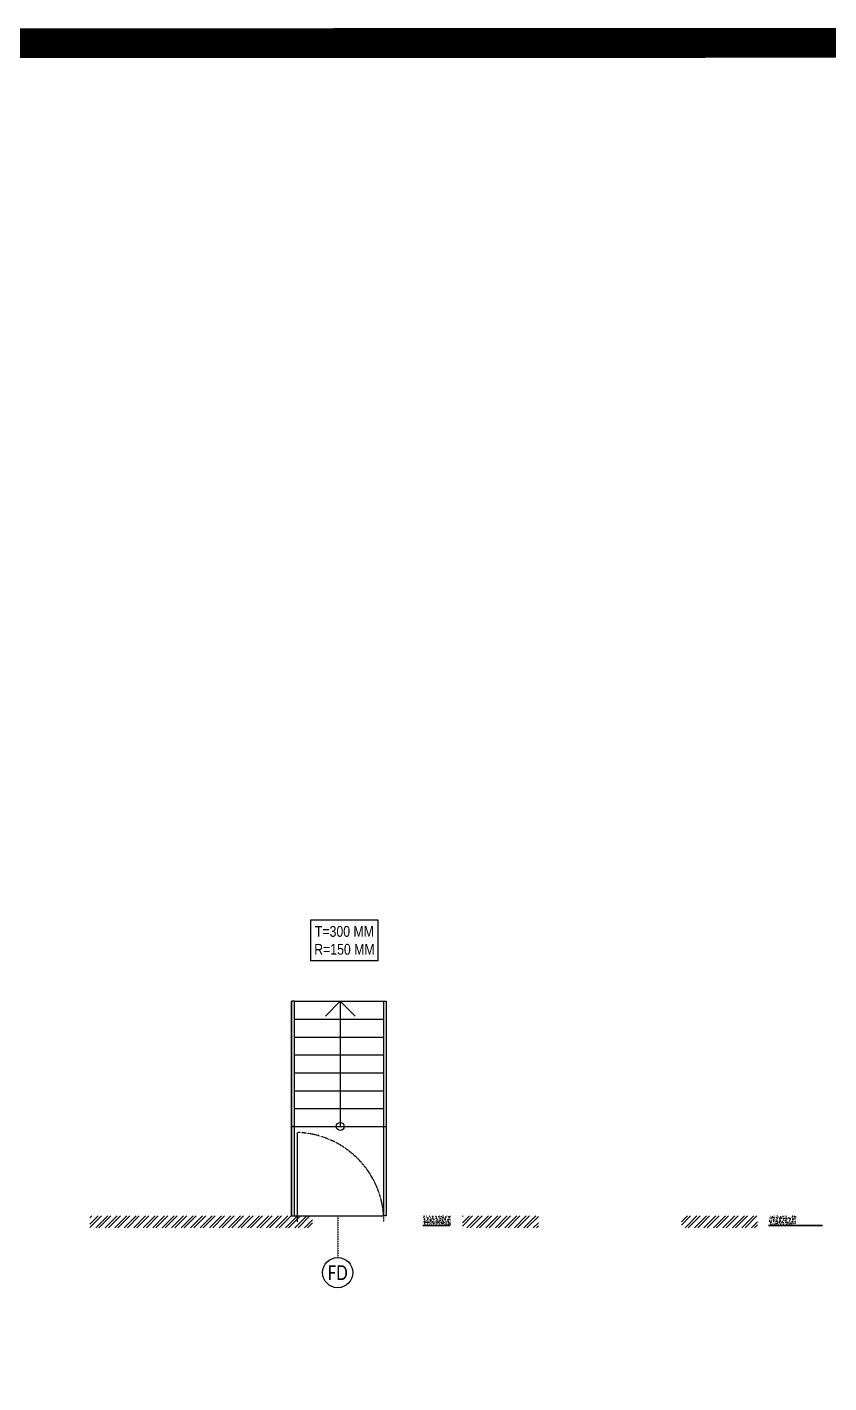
# Model space of a CAD drawing. Header units: feet. Extents: x -99009 to 3252343, y -11094690 to 9035152.
# Drawn here: x 1646368 to 1659821, y -1052251 to -1029502 of the extents above; entities that cross this region are included whole.
import ezdxf

# ---------------------------------------------------------------- set-up
doc = ezdxf.new("R2010")
doc.units = ezdxf.units.FT
doc.linetypes.add('HIDDEN', pattern=[0.375, 0.25, -0.125])
doc.linetypes.add('HIDDEN2', pattern=[0.1875, 0.125, -0.0625])
for name, color, linetype in [('DOOR', 5, 'Continuous'), ('HATCH', 252, 'Continuous'), ('TEXT DETAILS', 190, 'Continuous'), ('WALL DIMENSIONS', 40, 'Continuous')]:
    doc.layers.add(name, color=color, linetype=linetype)
for name, color, linetype, lineweight in [('ELEVATION', 2, 'Continuous', 25), ('ELEVATION 1', 254, 'Continuous', 15), ('PLOT', 1, 'Continuous', 15)]:
    doc.layers.add(name, color=color, linetype=linetype, lineweight=lineweight)
doc.layers.add('HATCH WALL', color=7, linetype='Continuous', true_color=0x7d7d7d)
doc.styles.add('ARIAL NARROW', font='ARIALN.TTF')
doc.styles.add('CALIBRI', font='calibri.ttf', dxfattribs={"width": 0.8})
doc.dimstyles.new('MERAKI 100', dxfattribs={"dimtxt": 1250, "dimasz": 500, "dimexe": 150, "dimexo": 0, "dimgap": 0, "dimtad": 0, "dimdec": 0, "dimzin": 0, "dimdsep": 46, "dimtxsty": 'CALIBRI', "dimblk": 'OPEN90', "dimcen": 0, "dimclrd": 8, "dimclre": 8, "dimclrt": 256, "dimadec": 0, "dimazin": 0, "dimtfac": 1, "dimtdec": 0, "dimtix": 1, "dimtofl": 0, "dimtmove": 0, "dimatfit": 0, "dimldrblk": 'OPEN90', "dimfxl": 1, "dimtolj": 1, "dimtzin": 0, "dimlwd": -1, "dimlwe": -1, "dimarcsym": 1})
pattern_1 = [(270, (1649896.094, -1049515.599), (12.5, -5e-15), [])]
pattern_2 = [(45, (2265790.21, -1134777.83), (-79.549513, 79.549513), []), (45, (2265843.24, -1134777.83), (-79.549513, 79.549513), [])]
pattern_3 = [(230, (1699547.684, -1051102.107), (-71.72602, 6.27521), [7.5, -82.5]), (175, (1699547.68, -1051102.11), (13.87513, -75.21921), [6, -66]), (280.45144, (1699541.706, -1051101.584), (-57.85088, -68.944), [6.37402, -70.11421]), (226.1842, (1699547.68, -1051122.11), (-106.72413, 16.55193), [11.25, -123.75]), (276.63564, (1699538.79, -1051120.73), (-93.4662, -97.41186), [9.56103, -105.17138]), (171.18416, (1699547.68, -1051122.11), (-93.4662, -97.41186), [9, -99]), (201, (1699537.684, -1051117.107), (-59.690705, 40.26189), [7.5, -82.5]), (146, (1699537.68, -1051117.11), (-24.33153, -72.515), [6, -66]), (251.45144, (1699532.71, -1051113.75), (-84.02224, -32.25312), [6.37402, -70.11421]), (217.5, (1699547.684, -1051102.107), (-1.215986, -33.289385), [0, -65.2, 0, -67, 0, -66.25]), (187.5, (1699547.684, -1051102.107), (-26.306954, -39.44117), [0, -38.2, 0, -63.7, 0, -25.25]), (147.5, (1699569.984, -1051102.107), (-53.382244, 2.255487), [0, -25, 0, -78, 0, -103.5]), (137.5, (1699579.984, -1051102.107), (-58.318617, -10.0105), [0, -32.5, 0, -51.8, 0, -73.5])]

# ---------------------------------------------------------------- blocks, each defined once
blk = doc.blocks.new('_Open90')
at = {"color": 0, "linetype": 'ByBlock', "lineweight": -2}
for p, q in [((-0.5, 0.5), (0, 0)), ((0, 0), (-1, 0)), ((0, 0), (-0.5, -0.5))]:
    blk.add_line(p, q, dxfattribs=at)
blk = doc.blocks.new('FDWEST')
at = {"layer": 'TEXT DETAILS', "linetype": 'HIDDEN', "ltscale": 0.5}
blk.add_lwpolyline([(0, 200), (0, -500)], dxfattribs=at)
at = {"layer": 'TEXT DETAILS'}
blk.add_circle((0, -753), 253, dxfattribs=at)
at = {"layer": 'TEXT DETAILS', "insert": (0, -753), "char_height": 250, "width": 261.9, "attachment_point": 5, "style": 'CALIBRI'}
blk.add_mtext('FD', dxfattribs=at)
blk = doc.blocks.new('DOOR 123')
blk.add_lwpolyline([(-1381, 0), (-1381, 1500, -0.410737)], format="xyb")
at = {"linetype": 'HIDDEN2'}
blk.add_lwpolyline([(-1381, 1499, -0.404482), (69, 0)], format="xyb", dxfattribs=at)
blk = doc.blocks.new('TEXT')
at = {"layer": 'TEXT DETAILS'}
blk.add_lwpolyline([(281123, 137706), (282246, 137706), (282246, 137015), (281123, 137015)], close=True, dxfattribs=at)
at = {"layer": 'TEXT DETAILS', "insert": (281684, 137360), "char_height": 180, "width": 1127.29, "attachment_point": 5, "style": 'ARIAL NARROW'}
blk.add_mtext('T=300 MM\\PR=150 MM', dxfattribs=at)
blk = doc.blocks.new('SD')
at = {"layer": 'ELEVATION'}
for points in [[(338430, 41255), (338394, 41255), (338394, 44855), (338430, 44855)], [(339930, 43355), (339980, 43355), (339980, 44855), (339930, 44855)], [(339930, 41255), (339980, 41255), (339980, 43355), (339930, 43355)]]:
    blk.add_lwpolyline(points, close=True, dxfattribs=at)
for points in [[(339930, 44855), (338430, 44855)], [(339980, 44855), (339980, 41255)], [(339930, 43355), (338394, 43355)], [(339930, 43055), (338430, 43055)], [(339930, 42755), (338430, 42755)], [(339930, 42455), (338430, 42455)], [(339930, 42155), (338430, 42155)], [(339930, 41855), (338430, 41855)], [(339930, 41555), (338430, 41555)], [(339930, 41255), (338430, 41255)]]:
    blk.add_lwpolyline(points, dxfattribs=at)
at = {"layer": 'ELEVATION 1'}
blk.add_circle((339162, 43355), 67.1, dxfattribs=at)
at = {"rotation": 180}
blk.add_blockref('FDWEST', (339205, 45055), dxfattribs=at)
at = {"layer": 'DOOR', "rotation": 180}
blk.add_blockref('DOOR 123', (338499, 44955), dxfattribs=at)
at = {"layer": 'ELEVATION 1'}
blk.add_leader([(339162, 41255), (339162, 43355)], dimstyle='MERAKI 100', override={"dimtxt": 50, "dimasz": 500, "dimgap": 0, "dimtad": 0}, dxfattribs=at)

msp = doc.modelspace()

# ---------------------------------------------------------------- hatches: boundary and pattern name
at = {"layer": 'HATCH'}
h = msp.add_hatch(dxfattribs=at)
h.set_pattern_fill('ANSI32', color=252, scale=300)
h.set_pattern_definition([(45, (2027565.61, -1110943.71), (-79.549513, 79.549513), []), (45, (2027618.64, -1110943.71), (-79.549513, 79.549513), [])])
h.paths.add_polyline_path([(1651154.4844, -1049448.09856), (1647421.09009, -1049448.09856), (1647421.09009, -1049648.09856), (1651154.4844, -1049648.09856)])
h = msp.add_hatch(dxfattribs=at)
h.set_pattern_fill('ANSI31', color=256, scale=100, angle=225)
h.set_pattern_definition(pattern_1)
h.paths.add_polyline_path([(1653021.09425, -1049598.09856), (1653471.09425, -1049598.09856), (1653471.09425, -1049623.09856), (1653021.09425, -1049623.09856)])
h = msp.add_hatch(dxfattribs=at)
h.set_pattern_fill('ANSI31', color=256, scale=100, angle=315)
h.set_pattern_definition(pattern_1)
h.paths.add_polyline_path([(1659271.09425, -1049598.09856), (1658821.09425, -1049598.09856), (1658821.09425, -1049623.09856), (1659271.09425, -1049623.09856)])
h = msp.add_hatch(dxfattribs=at)
h.set_pattern_fill('ANSI31', color=256, scale=100, angle=225)
h.set_pattern_definition([(270, (1656146.094, -1049515.599), (12.5, -5e-15), [])])
h.paths.add_polyline_path([(1659271.09425, -1049598.09856), (1659721.09425, -1049598.09856), (1659721.09425, -1049623.09856), (1659271.09425, -1049623.09856)])
at = {"layer": 'HATCH WALL'}
h = msp.add_hatch(dxfattribs=at)
h.set_pattern_fill('ANSI32', color=256, scale=300, style=0)
h.set_pattern_definition(pattern_2)
h.paths.add_polyline_path([(1654946.09425, -1049648.09856), (1653671.09425, -1049648.09856), (1653671.09425, -1049448.09856), (1654946.09425, -1049448.09856)])
h = msp.add_hatch(dxfattribs=at)
h.set_pattern_fill('ANSI32', color=256, scale=300, style=0)
h.set_pattern_definition(pattern_2)
h.paths.add_polyline_path([(1658621.09425, -1049648.09856), (1657346.09425, -1049648.09856), (1657346.09425, -1049448.09856), (1658621.09425, -1049448.09856)])
at = {"layer": 'WALL DIMENSIONS'}
h = msp.add_hatch(dxfattribs=at)
h.set_pattern_fill('AR-CONC', color=252, scale=10, angle=180)
h.set_pattern_definition(pattern_3)
edge = h.paths.add_edge_path()
edge.add_line((1653021.09425, -1049598.09856), (1653471.09425, -1049598.09856))
edge.add_line((1653471.09425, -1049598.09856), (1653471.09425, -1049448.09856))
edge.add_line((1653471.09425, -1049448.09856), (1653021.09425, -1049448.09856))
h = msp.add_hatch(dxfattribs=at)
h.set_pattern_fill('AR-CONC', color=252, scale=10, angle=360)
h.set_pattern_definition(pattern_3)
edge = h.paths.add_edge_path()
edge.add_line((1659271.09425, -1049598.09856), (1658821.09425, -1049598.09856))
edge.add_line((1658821.09425, -1049598.09856), (1658821.09425, -1049448.09856))
edge.add_line((1658821.09425, -1049448.09856), (1659271.09425, -1049448.09856))

# ---------------------------------------------------------------- linework, layer by layer
at = {"layer": 'PLOT', "const_width": 500}
msp.add_lwpolyline([(1376492.03095, -1029867.9506), (1700808.29656, -1029752.49889), (1700838.29337, -1214583.12954), (1376492.03095, -1214844.29738), (1376492.03095, -1029867.9506)], dxfattribs=at)

# ---------------------------------------------------------------- block references
msp.add_blockref('TEXT', (1370008.29918, -1182187.00956))
at = {"layer": 'HATCH', "rotation": 180}
msp.add_blockref('SD', (1990784.34411, -1004593.47336), dxfattribs=at)

doc.saveas('drawing.dxf')
